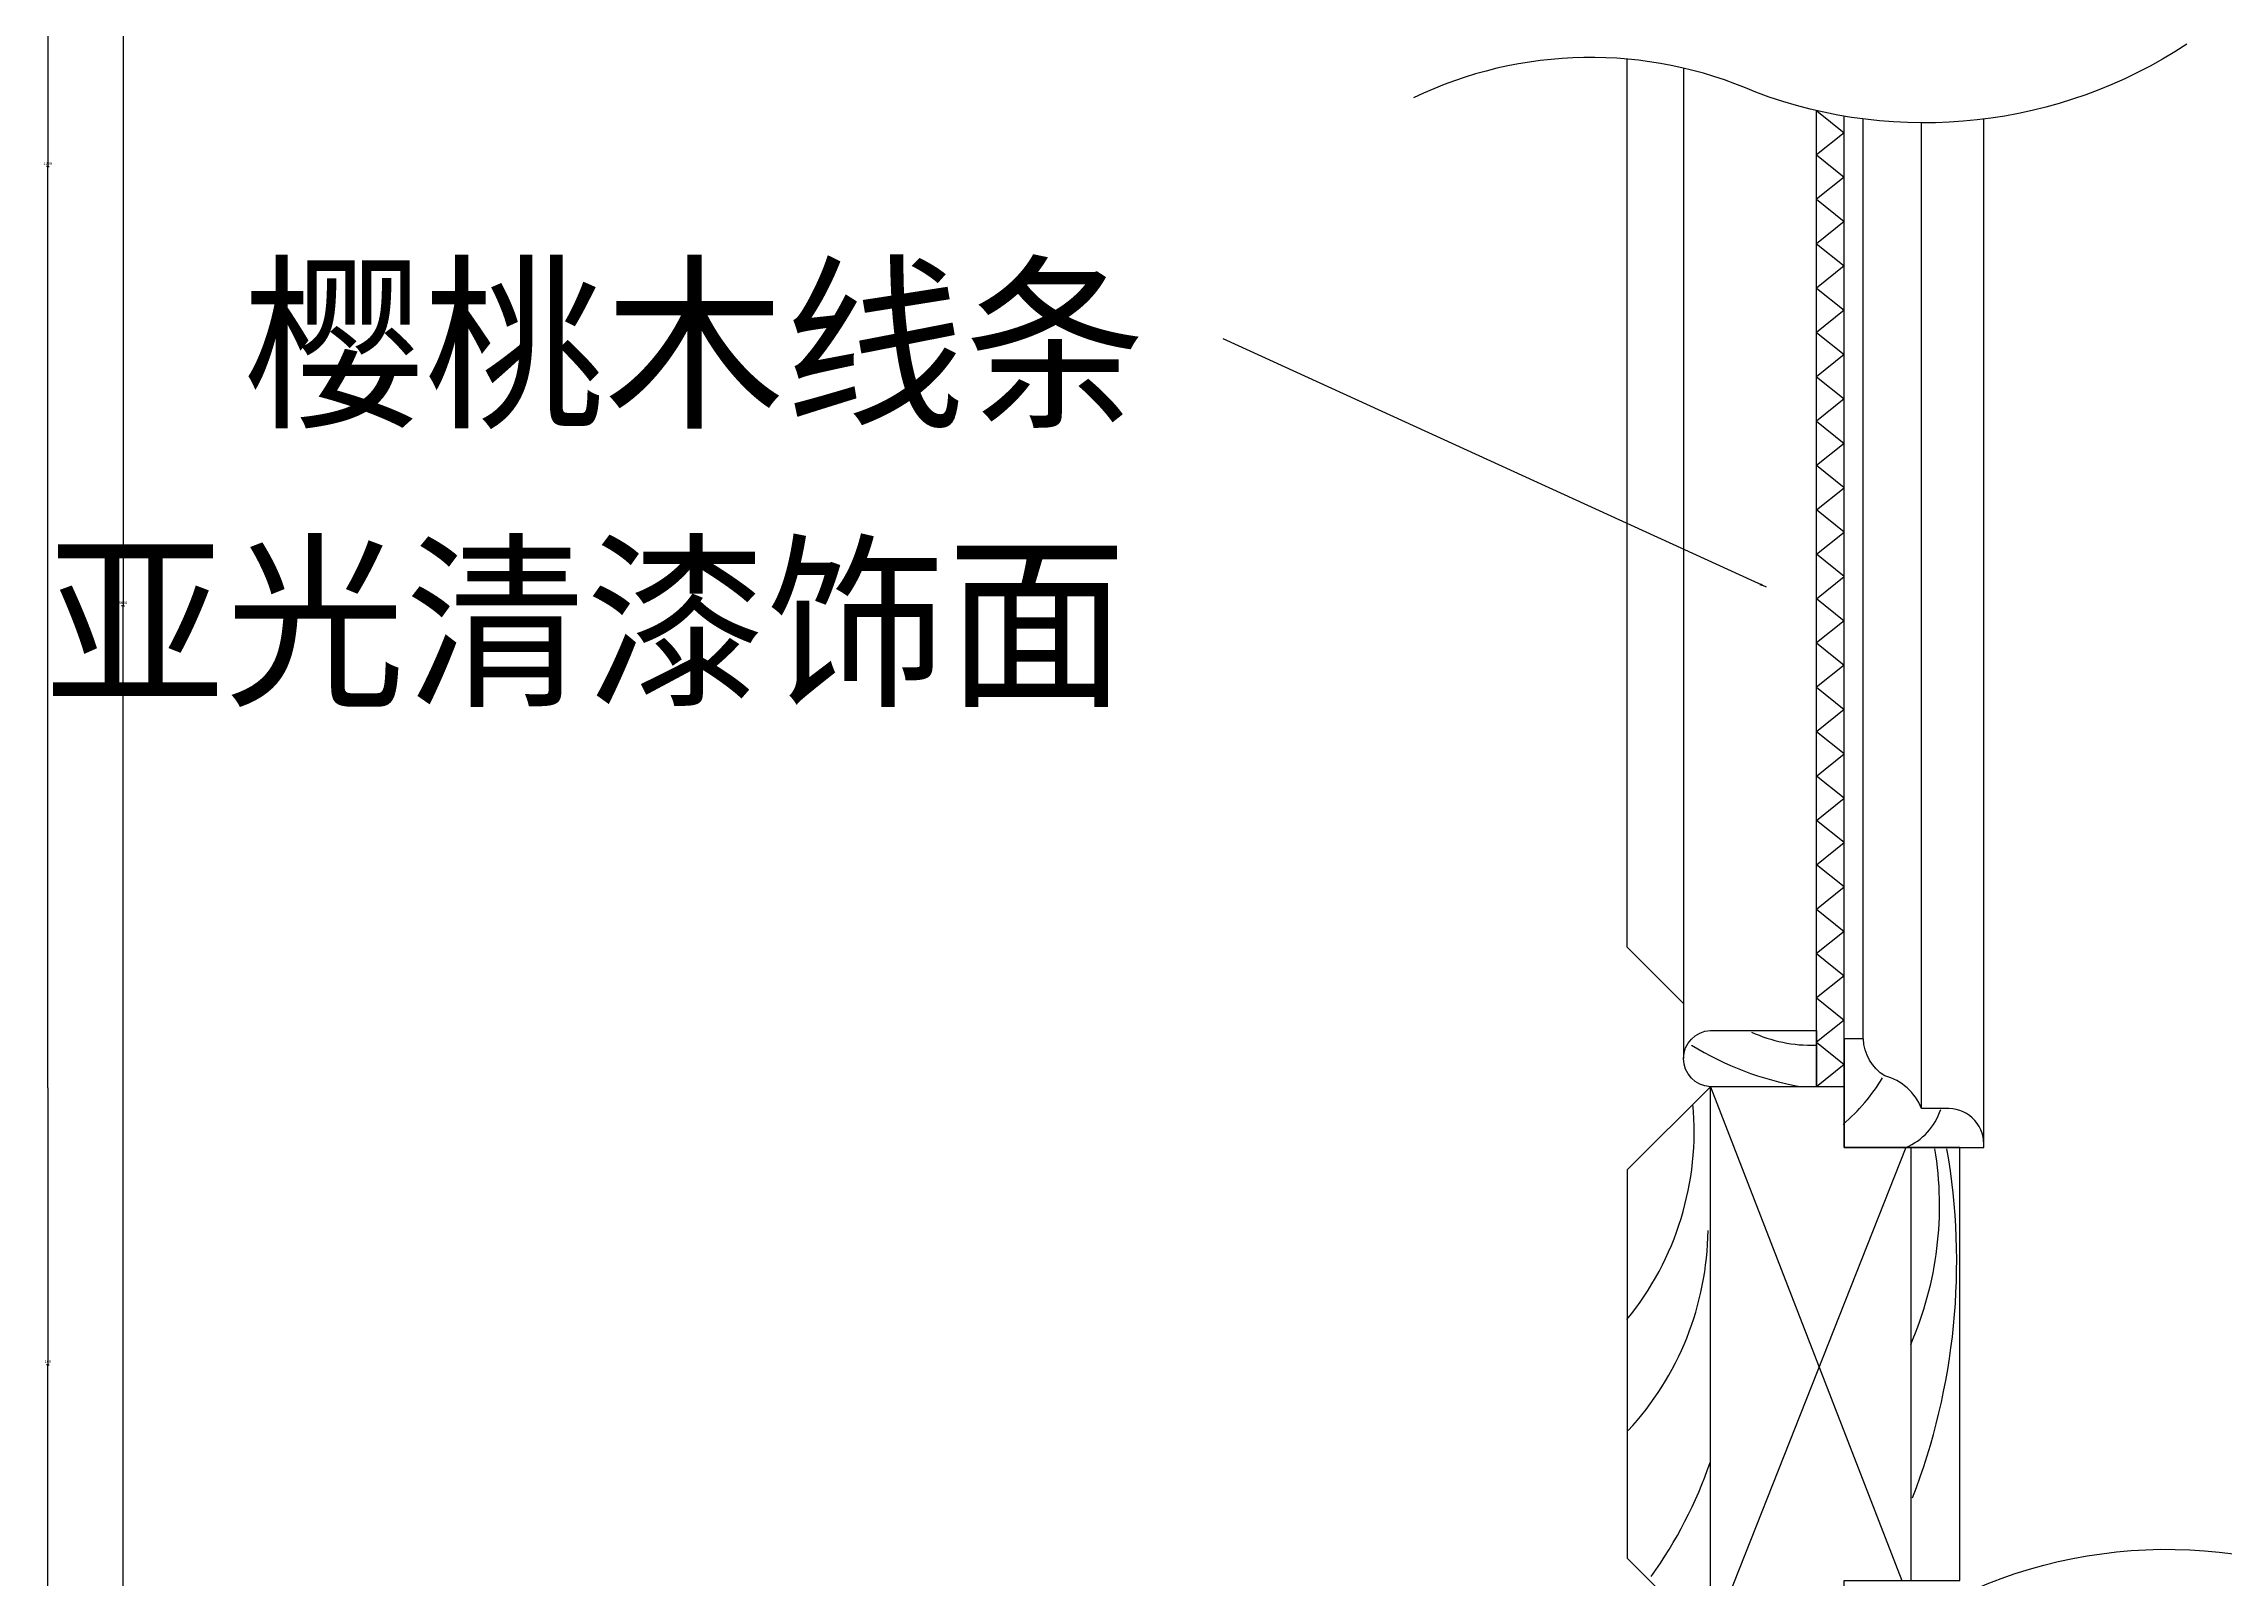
# Model space of a CAD drawing. Header units: metres. Extents: x 98 to 4434, y 156 to 5899.
# Drawn here: x 3029 to 3815, y 3029 to 3583 of the extents above; entities that cross this region are included whole.
import ezdxf

# ---------------------------------------------------------------- set-up
doc = ezdxf.new("R2010")
doc.units = ezdxf.units.M
for name, color, linetype in [('3', 3, 'Continuous'), ('4', 4, 'Continuous'), ('7', 7, 'Continuous'), ('BH', 3, 'Continuous'), ('DIM', 3, 'Continuous'), ('TEXT', 3, 'Continuous')]:
    doc.layers.add(name, color=color, linetype=linetype)
doc.dimstyles.get("Standard").update_dxf_attribs({"dimtxt": 2.5, "dimasz": 2.5, "dimexe": 1.25, "dimexo": 0.625, "dimtad": 1, "dimcen": 2.5, "dimazin": 3, "dimtfac": 1, "dimtmove": 0, "dimatfit": 3})

# ---------------------------------------------------------------- blocks, each defined once
blk = doc.blocks.new('*D3')
for p, q in [((3030.19, 3206.01), (3030.19, 3106.18)), ((3029.94, 3106.18), (3029.69, 3106.18)), ((3030.19, 3006.35), (3030.19, 3106.18)), ((3030.19, 3106.18), (3030.19, 3106.18)), ((3030.44, 3106.18), (3030.69, 3106.18))]:
    blk.add_line(p, q)
at = {"layer": 'Defpoints'}
for p in [(3030.19, 3206.01), (3030.19, 3106.18), (3030.19, 3006.35)]:
    blk.add_point(p, dxfattribs=at)
at = {"layer": 'DIM', "insert": (3030.19, 3107.305), "char_height": 1, "attachment_point": 5}
blk.add_mtext('100', dxfattribs=at)
blk = doc.blocks.new('*D4')
for p, q in [((3057.31, 5163.41), (3057.31, 3379.79)), ((3057.06, 3379.79), (3056.81, 3379.79)), ((3057.31, 1596.17), (3057.31, 3379.79)), ((3057.31, 3379.79), (3057.31, 3379.79)), ((3057.56, 3379.79), (3057.81, 3379.79))]:
    blk.add_line(p, q)
at = {"layer": 'Defpoints'}
for p in [(3057.31, 5163.41), (3057.31, 3379.79), (3057.31, 1596.17)]:
    blk.add_point(p, dxfattribs=at)
at = {"layer": 'DIM', "insert": (3057.31, 3380.915), "char_height": 1, "attachment_point": 5}
blk.add_mtext('3000', dxfattribs=at)
blk = doc.blocks.new('*D45')
for p, q in [((3030.19, 3870.32), (3030.19, 3538.17)), ((3029.94, 3538.17), (3029.69, 3538.17)), ((3030.19, 3206.01), (3030.19, 3538.17)), ((3030.19, 3538.17), (3030.19, 3538.17)), ((3030.44, 3538.17), (3030.69, 3538.17))]:
    blk.add_line(p, q)
at = {"layer": 'Defpoints'}
for p in [(3030.19, 3870.32), (3030.19, 3538.17), (3030.19, 3206.01)]:
    blk.add_point(p, dxfattribs=at)
at = {"layer": 'DIM', "insert": (3030.19, 3539.295), "char_height": 1, "attachment_point": 5}
blk.add_mtext('1280', dxfattribs=at)

msp = doc.modelspace()

# ---------------------------------------------------------------- linework, layer by layer
at = {"layer": '3'}
for p, q in [((3684.63, 3223.5), (3684.63, 3555.3)), ((3705.56, 3198.57), (3705.56, 3553.89))]:
    msp.add_line(p, q, dxfattribs=at)
at = {"layer": '4'}
for p, q in [((3619.83, 3573.57), (3619.83, 3216.55)), ((3728.04, 3184.45), (3728.04, 3555.23)), ((3701.73, 3184.45), (3701.73, 3028.4))]:
    msp.add_line(p, q, dxfattribs=at)
for points in [[(3667.76, 3206.42), (3629.54, 3206.42, -0.96), (3629.54, 3226.68), (3667.76, 3226.68)], [(3715.52, 3198.57), (3705.56, 3198.57, 0.24), (3692.41, 3210.28, -0.25), (3684.68, 3223.7), (3677.76, 3223.7), (3677.76, 3184.45), (3728.04, 3184.45), (3728.04, 3184.45, 0.43)]]:
    msp.add_lwpolyline(points, format="xyb", close=True, dxfattribs=at)
msp.add_lwpolyline([(3629.54, 3006.42), (3677.76, 3006.42), (3629.54, 3006.42), (3677.76, 3006.42), (3677.76, 3028.4), (3719.38, 3028.4), (3719.38, 3184.45), (3677.76, 3184.45), (3677.76, 3206.42), (3629.54, 3206.42), (3599.54, 3176.42), (3599.54, 3036.42), (3629.54, 3006.42), (3599.54, 3036.42)], dxfattribs=at)
at = {"layer": '7'}
for p, q in [((3599.54, 3256.68), (3599.54, 3576.79)), ((3667.76, 3206.42), (3667.76, 3558.33)), ((3677.76, 3206.42), (3677.76, 3556.22)), ((3619.83, 3236.38), (3599.54, 3256.68)), ((3629.54, 3006.42), (3629.54, 3206.42))]:
    msp.add_line(p, q, dxfattribs=at)
at = {"layer": 'BH'}
for p, q in [((3629.54, 3206.42), (3698.57, 3028.4)), ((3699.91, 3184.45), (3629.54, 3006.42))]:
    msp.add_line(p, q, dxfattribs=at)
for points in [[(3667.84, 3558.31), (3677.76, 3550.38), (3667.76, 3542.38), (3677.76, 3534.38), (3667.76, 3526.38), (3677.76, 3518.38), (3667.76, 3510.38), (3677.76, 3502.38), (3667.76, 3494.38), (3677.76, 3486.38), (3667.76, 3478.38), (3677.76, 3470.38), (3667.76, 3462.38), (3677.76, 3454.38), (3667.76, 3446.38), (3677.76, 3438.38), (3667.76, 3430.38)], [(3667.76, 3382.38), (3677.76, 3390.38), (3667.76, 3398.38), (3677.76, 3406.38), (3667.76, 3414.38), (3677.76, 3422.38), (3667.76, 3430.38)], [(3667.76, 3382.42), (3677.76, 3374.42), (3667.76, 3366.42), (3677.76, 3358.42), (3667.76, 3350.42), (3677.76, 3342.42), (3667.76, 3334.42)], [(3667.76, 3270.42), (3677.76, 3278.42), (3667.76, 3286.42), (3677.76, 3294.42), (3667.76, 3302.42), (3677.76, 3310.42), (3667.76, 3318.42), (3677.76, 3326.42), (3667.76, 3334.42)], [(3667.76, 3270.42), (3677.76, 3262.42), (3667.76, 3254.42), (3677.76, 3246.42), (3667.76, 3238.42), (3677.76, 3230.42), (3667.76, 3222.42), (3677.76, 3214.42), (3667.76, 3206.42)]]:
    msp.add_lwpolyline(points, dxfattribs=at)
for centre, radius, start, end in [((3666.2, 3273.98), 52.63, 245.41, 271.38), ((3682.78, 3320.08), 115.55, 238.68, 259.52), ((3631.58, 3246.05), 70.2, 310.69, 328.75), ((3516.29, 3190.39), 107.37, 320.75, 5.16), ((3691.09, 3205.22), 22.57, 293.01, 341.9), ((3586.21, 3163.55), 125.91, 336.57, 9.36), ((3482.14, 3143.47), 236.16, 338.82, 9.89), ((3520.79, 3155.78), 107.87, 317.13, 359.36), ((3477.7, 3123.24), 160.49, 324.41, 341.05)]:
    msp.add_arc(centre, radius, start, end, dxfattribs=at)
at = {"layer": 'DIM'}
for points in [[(3801.31, 3582.32, -0.24), (3645.83, 3564.98, 0.22), (3522.47, 3562.93)], [(3719.34, 3022.8, -0.25), (3883.37, 3015.04, 0.24), (4033.24, 2995.48)]]:
    msp.add_lwpolyline(points, format="xyb", dxfattribs=at)

# ---------------------------------------------------------------- texts
at = {"layer": 'TEXT'}
for s, p in [('樱桃木线条', (3100.82, 3449.16)), ('亚光清漆饰面', (3029.14, 3348.75))]:
    msp.add_text(s, height=50, dxfattribs=at).set_placement(p)

# ---------------------------------------------------------------- dimensions: what is measured, and where the dimension line sits
at = {"layer": 'DIM'}
for base, p1, p2, text, picture, middle in [((3057.31, 3379.79), (3057.31, 5163.41), (3057.31, 1596.17), '3000', '*D4', (3057.31, 3380.915)), ((3030.19, 3538.17), (3030.19, 3206.01), (3030.19, 3870.32), '1280', '*D45', (3030.19, 3539.295)), ((3030.19, 3106.18), (3030.19, 3006.35), (3030.19, 3206.01), '100', '*D3', (3030.19, 3107.305))]:
    dim = msp.add_linear_dim(base=base, p1=p1, p2=p2, text=text, dimstyle='Standard', dxfattribs=at)
    dim.commit()
    dim.dimension.update_dxf_attribs({"geometry": picture, "text_midpoint": middle})

# ---------------------------------------------------------------- leaders
msp.add_leader([(3649.75, 3386.54), (3453.88, 3476.02)], dimstyle='Standard', dxfattribs=at)

doc.saveas('drawing.dxf')
